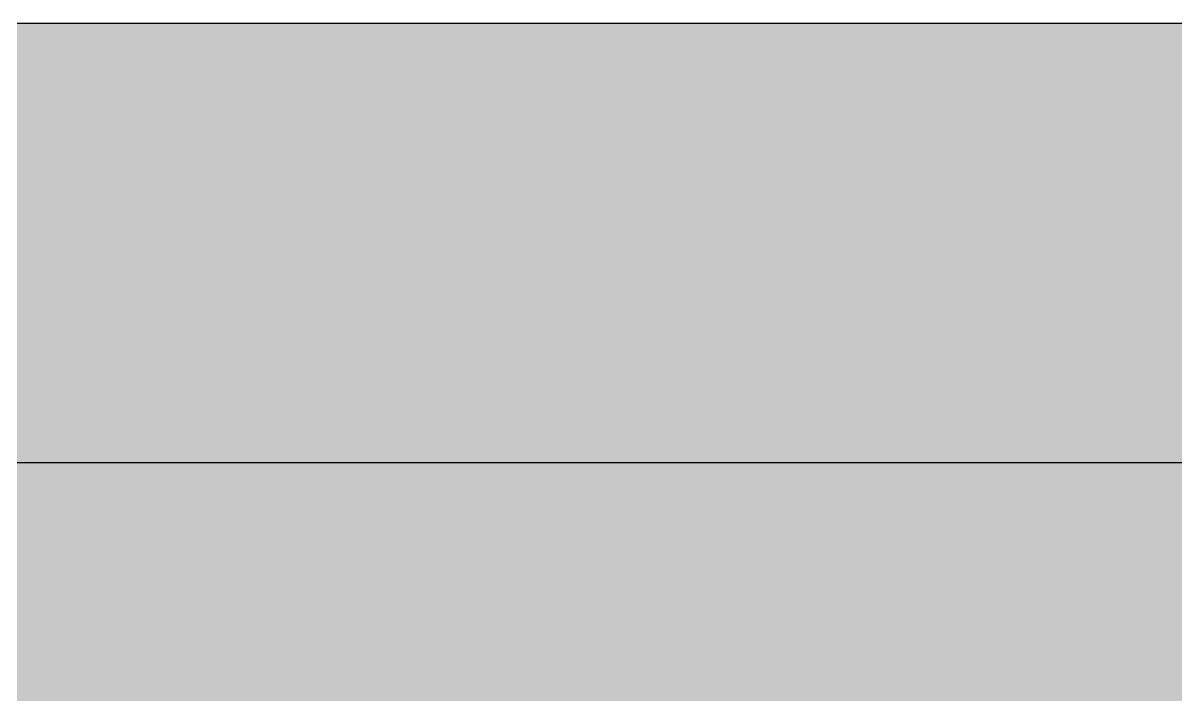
# Model space of a CAD drawing. Extents: x 0 to 1280, y 0 to 2486.
# Drawn here: x 824 to 892.3, y 2446.2 to 2486 of the extents above; entities that cross this region are included whole.
import ezdxf

# ---------------------------------------------------------------- set-up
doc = ezdxf.new("R2010")
doc.units = 0

msp = doc.modelspace()

# ---------------------------------------------------------------- hatches: boundary and pattern name
at = {"true_color": 0x1f1f1f}
msp.add_hatch(color=256, dxfattribs=at).paths.add_polyline_path([(0, 2486), (1280, 2486), (1280, 0.1), (0, 0.1)], flags=0)
at = {"true_color": 0x4d5156}
msp.add_hatch(color=256, dxfattribs=at).paths.add_polyline_path([(252, 2460), (925, 2460), (925, 2460), (930.072, 2459.5), (934.95, 2458.021), (939.445, 2455.618), (943.385, 2452.385), (946.618, 2448.445), (949.021, 2443.95), (950.5, 2439.072), (951, 2434), (951, 2434), (951, 2434), (950.5, 2428.928), (949.021, 2424.05), (946.618, 2419.555), (943.385, 2415.615), (939.445, 2412.382), (934.95, 2409.979), (930.072, 2408.5), (925, 2408), (252, 2408), (252, 2408), (246.928, 2408.5), (242.05, 2409.979), (237.555, 2412.382), (233.615, 2415.615), (230.382, 2419.555), (227.979, 2424.05), (226.5, 2428.928), (226, 2434), (226, 2434), (226, 2434), (226.5, 2439.072), (227.979, 2443.95), (230.382, 2448.445), (233.615, 2452.385), (237.555, 2455.618), (242.05, 2458.021), (246.928, 2459.5), (252, 2460)], flags=0)

# ---------------------------------------------------------------- linework, layer by layer
at = {"true_color": 0x1f1f1f}
msp.add_lwpolyline([(0, 2486), (1280, 2486), (1280, 0.1), (0, 0.1)], close=True, dxfattribs=at)
at = {"true_color": 0x4d5156}
msp.add_lwpolyline([(252, 2460), (925, 2460), (925, 2460), (930.072, 2459.5), (934.95, 2458.021), (939.445, 2455.618), (943.385, 2452.385), (946.618, 2448.445), (949.021, 2443.95), (950.5, 2439.072), (951, 2434), (951, 2434), (951, 2434), (950.5, 2428.928), (949.021, 2424.05), (946.618, 2419.555), (943.385, 2415.615), (939.445, 2412.382), (934.95, 2409.979), (930.072, 2408.5), (925, 2408), (252, 2408)], dxfattribs=at)

doc.saveas('drawing.dxf')
